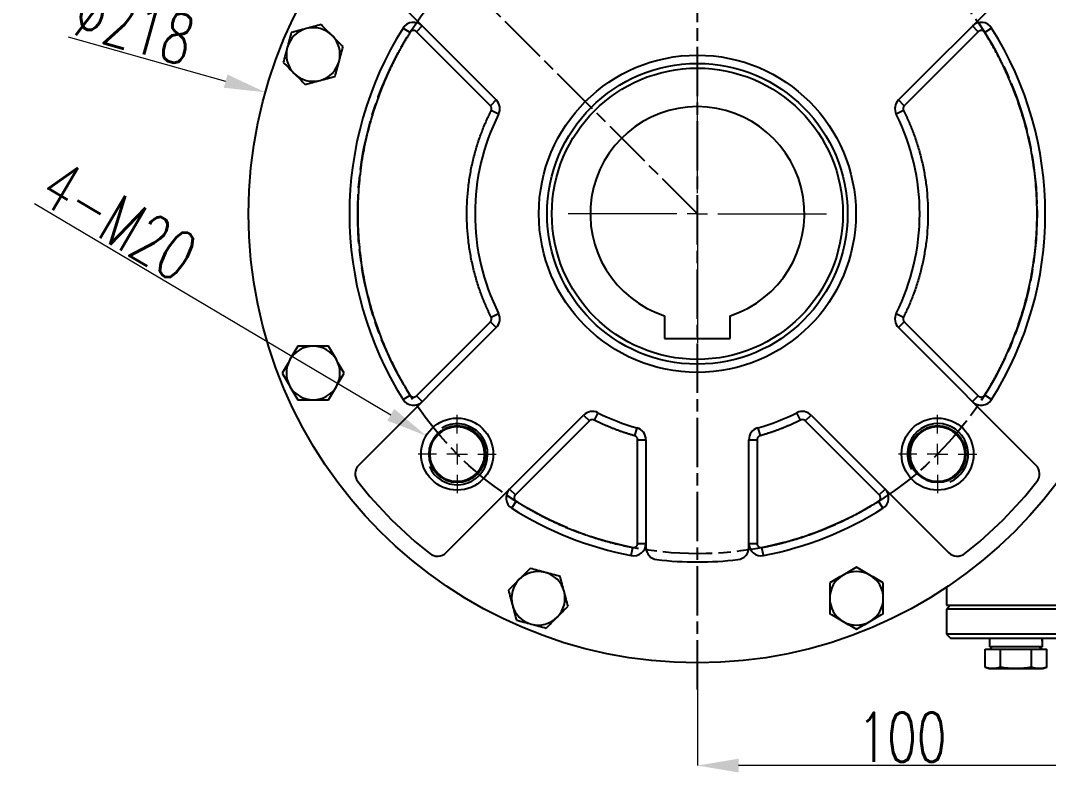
# Model space of a CAD drawing. Header units: millimetres. Extents: x 2320 to 4000, y 933 to 2121.
# Drawn here: x 3224.4 to 3474, y 1481.8 to 1664.3 of the extents above; entities that cross this region are included whole.
import ezdxf

# ---------------------------------------------------------------- set-up
doc = ezdxf.new("R2010")
doc.units = ezdxf.units.MM
doc.linetypes.add('AM_ISO08W050', pattern=[18, 12, -1.5, 3, -1.5])
for name, color, linetype, lineweight in [('10', 7, 'Continuous', 0), ('AM_5', 3, 'Continuous', 25), ('AM_7', 4, 'AM_ISO08W050', 25), ('粗实线', 7, 'Continuous', 40)]:
    doc.layers.add(name, color=color, linetype=linetype, lineweight=lineweight)
doc.styles.add('SLDTEXTSTYLE1', font='txt.shx', dxfattribs={"width": 0.7, "bigfont": 'gbcbig.shx'})
doc.dimstyles.new('SLDDIMSTYLE12$0', dxfattribs={"dimtxt": 12, "dimasz": 10, "dimexe": 0, "dimexo": 0.0625, "dimgap": 0.875, "dimtad": 1, "dimdec": 1, "dimlfac": 1.8, "dimrnd": 1e-09, "dimzin": 12, "dimdsep": 46, "dimtxsty": 'SLDTEXTSTYLE1', "dimcen": 0.09, "dimdle": 8.16, "dimclrd": 3, "dimclre": 3, "dimadec": 0, "dimazin": 3, "dimtfac": 1, "dimtdec": 1, "dimtofl": 0, "dimtmove": 0, "dimatfit": 3, "dimfxl": 0, "dimfrac": 2, "dimtolj": 1, "dimlwd": 5, "dimlwe": 5, "dimarcsym": 0})
doc.dimstyles.new('SLDDIMSTYLE12$2', dxfattribs={"dimtxt": 12, "dimasz": 10, "dimexe": 0, "dimexo": 0.0625, "dimgap": 0.875, "dimtad": 1, "dimdec": 1, "dimlfac": 1.8, "dimrnd": 1e-09, "dimzin": 12, "dimdsep": 46, "dimtxsty": 'SLDTEXTSTYLE1', "dimcen": 0.09, "dimdle": 8.16, "dimclrd": 3, "dimclre": 3, "dimadec": 0, "dimazin": 3, "dimtfac": 1, "dimtdec": 1, "dimtofl": 0, "dimtmove": 0, "dimatfit": 3, "dimfxl": 0, "dimfrac": 2, "dimtolj": 1, "dimlwd": 5, "dimlwe": 5, "dimarcsym": 0})
doc.dimstyles.new('SLDDIMSTYLE12$3', dxfattribs={"dimtxt": 12, "dimasz": 10, "dimexe": 0, "dimexo": 0.0625, "dimgap": 0.875, "dimtad": 1, "dimdec": 1, "dimlfac": 1.8, "dimrnd": 1e-09, "dimzin": 12, "dimdsep": 46, "dimtxsty": 'SLDTEXTSTYLE1', "dimcen": 0.09, "dimdle": 8.16, "dimclrd": 3, "dimclre": 3, "dimadec": 0, "dimazin": 3, "dimtfac": 1, "dimtdec": 1, "dimtofl": 0, "dimtmove": 0, "dimatfit": 3, "dimfxl": 0, "dimfrac": 2, "dimtolj": 1, "dimlwd": 5, "dimlwe": 5, "dimarcsym": 0})

# ---------------------------------------------------------------- blocks, each defined once
blk = doc.blocks.new('SW_CENTERMARKSYMBOL_0')
at = {"layer": '10', "color": 0}
for p, q in [((0, 1), (0, 6.269)), ((0, 0), (0, 0.5)), ((-1, 0), (-6.269, 0)), ((0, 0), (-0.5, 0)), ((0, 0), (0, -0.5)), ((0, 0), (0.5, 0)), ((1, 0), (6.269, 0)), ((0, -1), (0, -6.269))]:
    blk.add_line(p, q, dxfattribs=at)
blk = doc.blocks.new('SW_CENTERMARKSYMBOL_1')
at = {"layer": '10', "color": 0}
for p, q in [((0, 1), (0, 1.9)), ((0, 0), (0, 0.5)), ((-1, 0), (-1.9, 0)), ((0, 0), (-0.5, 0)), ((0, 0), (0, -0.5)), ((0, 0), (0.5, 0)), ((1, 0), (1.9, 0)), ((0, -1), (0, -1.9))]:
    blk.add_line(p, q, dxfattribs=at)
blk = doc.blocks.new('SW_CENTERMARKSYMBOL_3')
at = {"layer": '10', "color": 0}
for p, q in [((0, 1), (0, 1.9)), ((0, 0), (0, 0.5)), ((-1, 0), (-1.9, 0)), ((0, 0), (-0.5, 0)), ((0, 0), (0, -0.5)), ((0, 0), (0.5, 0)), ((1, 0), (1.9, 0)), ((0, -1), (0, -1.9))]:
    blk.add_line(p, q, dxfattribs=at)
blk = doc.blocks.new('*D68')
at = {"layer": 'AM_5', "color": 3, "linetype": 'Continuous', "lineweight": 5, "transparency": 16777216}
blk.add_line((3261.67, 1716.41), (3315.78, 1674.24), dxfattribs=at)
at = {"layer": 'AM_5', "color": 3, "lineweight": 5, "transparency": 16777216}
for p, q in [((3388.64, 1617.38), (3388.82, 1617.38)), ((3388.73, 1617.29), (3388.73, 1617.47))]:
    blk.add_line(p, q, dxfattribs=at)
at = {"layer": 'AM_5', "color": 3, "transparency": 16777216}
blk.add_solid([(3316.8, 1675.56), (3314.75, 1672.93), (3323.67, 1668.09)], dxfattribs=at)
at = {"layer": 'Defpoints', "color": 0, "transparency": 16777216}
for p in [(3323.67, 1668.09), (3453.8, 1566.66)]:
    blk.add_point(p, dxfattribs=at)
at = {"layer": 'AM_5', "color": 0, "transparency": 16777216, "insert": (3277.63, 1712.69), "char_height": 12, "attachment_point": 5, "rotation": 322.065, "style": 'SLDTEXTSTYLE1'}
blk.add_mtext('\\A1;∅165', dxfattribs=at)
blk = doc.blocks.new('*D69')
at = {"layer": 'AM_5', "color": 3, "linetype": 'Continuous', "lineweight": 5, "transparency": 16777216}
blk.add_line((3227.74, 1619.83), (3314.26, 1568.59), dxfattribs=at)
at = {"layer": 'AM_5', "color": 3, "lineweight": 5, "transparency": 16777216}
for p, q in [((3330.31, 1559.04), (3330.49, 1559.04)), ((3330.4, 1558.95), (3330.4, 1559.13))]:
    blk.add_line(p, q, dxfattribs=at)
at = {"layer": 'AM_5', "color": 3, "transparency": 16777216}
blk.add_solid([(3315.11, 1570.03), (3313.42, 1567.16), (3322.87, 1563.5)], dxfattribs=at)
at = {"layer": 'Defpoints', "color": 0, "transparency": 16777216}
for p in [(3322.87, 1563.5), (3337.93, 1554.58)]:
    blk.add_point(p, dxfattribs=at)
at = {"layer": 'AM_5', "color": 0, "transparency": 16777216, "insert": (3248.26, 1615.67), "char_height": 12, "attachment_point": 5, "rotation": 329.3674, "style": 'SLDTEXTSTYLE1'}
blk.add_mtext('\\A1;4-M20', dxfattribs=at)
blk = doc.blocks.new('*D70')
at = {"layer": 'AM_5', "color": 3, "linetype": 'Continuous', "lineweight": 5, "transparency": 16777216}
blk.add_line((3388.73, 1732.01), (3388.73, 1742.24), dxfattribs=at)
at = {"layer": 'AM_5', "color": 3, "lineweight": 5, "transparency": 16777216}
blk.add_line((3330.35, 1675.76), (3300.45, 1705.67), dxfattribs=at)
at = {"layer": 'AM_5', "color": 3, "linetype": 'Continuous', "lineweight": 5, "transparency": 16777216}
blk.add_arc((3388.73, 1617.38), 124.86, 94.59, 130.41, dxfattribs=at)
at = {"layer": 'AM_5', "color": 3, "transparency": 16777216}
for points in [[(3378.68, 1743.5), (3378.81, 1740.17), (3388.73, 1742.24)], [(3308.92, 1711.22), (3306.66, 1713.67), (3300.45, 1705.67)]]:
    blk.add_solid(points, dxfattribs=at)
at = {"layer": 'Defpoints', "color": 0, "transparency": 16777216}
for p in [(3356.42, 1737.98), (3388.73, 1731.95), (3330.4, 1675.71), (3388.73, 1617.38), (3388.73, 1501.89)]:
    blk.add_point(p, dxfattribs=at)
at = {"layer": 'AM_5', "color": 0, "transparency": 16777216, "insert": (3338.32, 1739.08), "char_height": 12, "attachment_point": 5, "rotation": 22.5, "style": 'SLDTEXTSTYLE1'}
blk.add_mtext('\\A1;45°', dxfattribs=at)
blk = doc.blocks.new('*D71')
at = {"layer": 'AM_5', "color": 3, "linetype": 'Continuous', "lineweight": 5, "transparency": 16777216}
for p, q in [((3388.73, 1508.31), (3388.73, 1483.45)), ((3478.73, 1483.45), (3398.73, 1483.45))]:
    blk.add_line(p, q, dxfattribs=at)
at = {"layer": 'AM_5', "color": 3, "lineweight": 5, "transparency": 16777216}
blk.add_line((3488.73, 1503.13), (3488.73, 1483.45), dxfattribs=at)
at = {"layer": 'AM_5', "color": 3, "transparency": 16777216}
for points in [[(3398.73, 1485.12), (3398.73, 1481.79), (3388.73, 1483.45)], [(3478.73, 1485.12), (3478.73, 1481.79), (3488.73, 1483.45)]]:
    blk.add_solid(points, dxfattribs=at)
at = {"layer": 'Defpoints', "color": 0, "transparency": 16777216}
for p in [(3388.73, 1508.38), (3488.73, 1503.2), (3388.73, 1483.45)]:
    blk.add_point(p, dxfattribs=at)
at = {"layer": 'AM_5', "color": 0, "transparency": 16777216, "insert": (3438.44, 1490.33), "char_height": 12, "attachment_point": 5, "style": 'SLDTEXTSTYLE1'}
blk.add_mtext('\\A1;100', dxfattribs=at)
blk = doc.blocks.new('*D72')
at = {"layer": 'AM_5', "color": 3, "linetype": 'Continuous', "lineweight": 5, "transparency": 16777216}
blk.add_line((3235.9, 1660.31), (3274.17, 1649.56), dxfattribs=at)
at = {"layer": 'AM_5', "color": 3, "lineweight": 5, "transparency": 16777216}
for p, q in [((3388.64, 1617.38), (3388.82, 1617.38)), ((3388.73, 1617.29), (3388.73, 1617.47))]:
    blk.add_line(p, q, dxfattribs=at)
at = {"layer": 'AM_5', "color": 3, "transparency": 16777216}
blk.add_solid([(3274.62, 1651.17), (3273.72, 1647.96), (3283.8, 1646.86)], dxfattribs=at)
at = {"layer": 'Defpoints', "color": 0, "transparency": 16777216}
for p in [(3283.8, 1646.86), (3493.67, 1587.89)]:
    blk.add_point(p, dxfattribs=at)
at = {"layer": 'AM_5', "color": 0, "transparency": 16777216, "insert": (3252.08, 1662.91), "char_height": 12, "attachment_point": 5, "rotation": 344.3077, "style": 'SLDTEXTSTYLE1'}
blk.add_mtext('\\A1;∅218', dxfattribs=at)
blk = doc.blocks.new('*U46')
at = {"layer": 'AM_5', "linetype": 'ByBlock'}
blk.add_arc((0, 0.31), 7.39, 113.617, 30.178, dxfattribs=at)
at = {"layer": '粗实线', "linetype": 'ByBlock'}
blk.add_circle((0.05, 0.33), 6.75, dxfattribs=at)
blk = doc.blocks.new('*U48')
at = {"layer": '粗实线', "color": 0, "linetype": 'ByBlock', "lineweight": -2, "transparency": 16777216}
for p, rotation in [((19471.27, 3195.66), 270), ((19355.25, 3078.89), 90.00000000000001), ((19471.65, 3079.27), 180)]:
    blk.add_blockref('*U46', p, dxfattribs=dict(at, rotation=rotation))
blk.add_blockref('*U46', (19354.88, 3195.29), dxfattribs=at)

msp = doc.modelspace()

# ---------------------------------------------------------------- linework, layer by layer
at = {"color": 7, "linetype": 'Continuous', "lineweight": 25}
for p, q in [((3306.504, 1678.394), (3339.885, 1645.012)), ((3437.584, 1645.012), (3470.965, 1678.394)), ((3321.922, 1662.976), (3320.508, 1661.561)), ((3456.961, 1661.561), (3455.547, 1662.976)), ((3317.263, 1662.455), (3318.955, 1661.388)), ((3338.471, 1643.598), (3320.508, 1661.561)), ((3456.961, 1661.561), (3438.998, 1643.598)), ((3460.206, 1662.455), (3458.514, 1661.388)), ((3339.885, 1645.012), (3338.471, 1643.598)), ((3438.998, 1643.598), (3437.584, 1645.012)), ((3340.447, 1641.548), (3338.658, 1642.443)), ((3438.811, 1642.443), (3437.022, 1641.548)), ((3338.658, 1592.309), (3340.447, 1593.204)), ((3437.022, 1593.204), (3438.811, 1592.309)), ((3320.508, 1573.191), (3338.471, 1591.154)), ((3338.471, 1591.154), (3339.885, 1589.74)), ((3380.734, 1592.638), (3380.734, 1587.076)), ((3396.734, 1587.076), (3396.734, 1592.638)), ((3437.584, 1589.74), (3438.998, 1591.154)), ((3438.998, 1591.154), (3456.961, 1573.191)), ((3339.885, 1589.74), (3306.504, 1556.359)), ((3470.965, 1556.359), (3437.584, 1589.74)), ((3380.734, 1587.076), (3396.734, 1587.076)), ((3317.263, 1572.298), (3318.955, 1573.365)), ((3320.508, 1573.191), (3321.922, 1571.777)), ((3455.547, 1571.777), (3456.961, 1573.191)), ((3460.206, 1572.298), (3458.514, 1573.365)), ((3327.717, 1535.146), (3361.098, 1568.527)), ((3361.098, 1568.527), (3362.513, 1567.113)), ((3364.563, 1569.088), (3363.667, 1567.3)), ((3413.802, 1567.3), (3412.906, 1569.088)), ((3414.956, 1567.113), (3416.371, 1568.527)), ((3416.371, 1568.527), (3449.752, 1535.146)), ((3362.513, 1567.113), (3344.549, 1549.149)), ((3374.05, 1565.411), (3373.506, 1563.486)), ((3403.419, 1565.411), (3403.963, 1563.486)), ((3432.92, 1549.149), (3414.956, 1567.113)), ((3374.234, 1562.524), (3376.234, 1562.524)), ((3374.234, 1537.364), (3374.234, 1562.524)), ((3376.234, 1562.524), (3376.234, 1536.432)), ((3401.234, 1536.432), (3401.234, 1562.524)), ((3401.234, 1562.524), (3403.234, 1562.524)), ((3403.234, 1562.524), (3403.234, 1537.364)), ((3343.135, 1550.563), (3344.549, 1549.149)), ((3432.92, 1549.149), (3434.334, 1550.563)), ((3343.656, 1545.905), (3344.723, 1547.596)), ((3433.813, 1545.905), (3432.746, 1547.596)), ((3372.664, 1534.418), (3373.044, 1536.382)), ((3374.234, 1537.364), (3376.234, 1537.364)), ((3401.234, 1537.364), (3403.234, 1537.364)), ((3404.805, 1534.418), (3404.425, 1536.382)), ((3449.234, 1526.708), (3449.234, 1522.376)), ((3450.234, 1522.376), (3449.234, 1521.376)), ((3449.234, 1522.376), (3488.734, 1522.376)), ((3449.234, 1521.376), (3449.234, 1515.376)), ((3488.734, 1521.376), (3449.234, 1521.376)), ((3449.234, 1515.376), (3450.234, 1514.376)), ((3528.234, 1515.376), (3449.234, 1515.376)), ((3450.234, 1514.376), (3527.234, 1514.376)), ((3459.667, 1514.376), (3459.667, 1512.276)), ((3472.547, 1512.276), (3472.547, 1514.376)), ((3458.601, 1507.342), (3458.601, 1511.676)), ((3458.601, 1511.676), (3462.354, 1511.676)), ((3472.547, 1512.276), (3459.667, 1512.276)), ((3460.372, 1512.276), (3459.772, 1511.676)), ((3462.354, 1507.342), (3462.354, 1511.676)), ((3462.354, 1511.676), (3469.86, 1511.676)), ((3469.86, 1507.342), (3469.86, 1511.676)), ((3469.86, 1511.676), (3473.613, 1511.676)), ((3472.442, 1511.676), (3471.842, 1512.276)), ((3473.613, 1507.342), (3473.613, 1511.676)), ((3458.601, 1507.342), (3459.607, 1506.976)), ((3459.607, 1506.976), (3460.478, 1506.976)), ((3460.478, 1506.976), (3466.107, 1506.976)), ((3466.107, 1506.976), (3471.736, 1506.976)), ((3471.736, 1506.976), (3472.607, 1506.976)), ((3472.607, 1506.976), (3473.613, 1507.342))]:
    msp.add_line(p, q, dxfattribs=at)
for centre, radius in [((3388.734, 1617.376), 109), ((3388.734, 1617.376), 38.5), ((3388.734, 1617.376), 36.5), ((3388.734, 1617.376), 35.345), ((3330.398, 1559.04), 8.75), ((3447.071, 1559.04), 8.75)]:
    msp.add_circle(centre, radius, dxfattribs=at)
for centre, radius, start, end in [((3319.8, 1660.854), 3, 45, 147.75949), ((3457.668, 1660.854), 3, 32.24051, 135), ((3295.423, 1656.027), 6.5, 105, 165), ((3295.423, 1656.027), 6.5, 45, 105), ((3295.423, 1656.027), 6.5, 345, 45), ((3388.734, 1617.376), 84.5, 147.75949, 212.24051), ((3388.734, 1617.376), 84.5, 327.75949, 32.24051), ((3295.423, 1656.027), 6.5, 165, 225), ((3295.423, 1656.027), 6.5, 285, 345), ((3295.423, 1656.027), 6.5, 225, 285), ((3337.764, 1642.891), 3, 333.40848, 45), ((3388.734, 1617.376), 26, 287.92021, 252.07979), ((3439.705, 1642.891), 3, 135, 206.59152), ((3388.734, 1617.376), 54, 153.40848, 206.59152), ((3388.734, 1617.376), 54, 333.40848, 26.59152), ((3337.764, 1591.861), 3, 315, 26.59152), ((3439.705, 1591.861), 3, 153.40848, 225), ((3295.423, 1578.725), 6.5, 90, 150), ((3295.423, 1578.725), 6.5, 30, 90), ((3295.423, 1578.725), 6.5, 150, 210), ((3295.423, 1578.725), 6.5, 330, 30), ((3295.423, 1578.725), 6.5, 210, 270), ((3295.423, 1578.725), 6.5, 270, 330), ((3319.8, 1573.898), 3, 212.24051, 315), ((3457.668, 1573.898), 3, 225, 327.75949), ((3363.22, 1566.406), 3, 63.40848, 135), ((3388.734, 1617.376), 54, 243.40848, 254.22087), ((3388.734, 1617.376), 54, 285.77913, 296.59152), ((3414.249, 1566.406), 3, 45, 116.59152), ((3373.234, 1562.524), 3, 0, 74.22087), ((3404.234, 1562.524), 3, 105.77913, 180), ((3308.625, 1554.237), 3, 135, 218.24367), ((3468.844, 1554.237), 3, 321.75633, 45), ((3388.734, 1617.376), 105, 218.24367, 231.75633), ((3345.256, 1548.442), 3, 135, 237.75949), ((3432.213, 1548.442), 3, 302.24051, 45), ((3388.734, 1617.376), 105, 308.24367, 321.75633), ((3388.734, 1617.376), 84.5, 237.75949, 259.03647), ((3388.734, 1617.376), 84.5, 280.96353, 302.24051), ((3373.234, 1537.364), 3, 259.03647, 0), ((3379.234, 1536.432), 3, 180, 263.30613), ((3398.234, 1536.432), 3, 276.69387, 0), ((3404.234, 1537.364), 3, 180, 280.96353), ((3325.596, 1537.267), 3, 231.75633, 315), ((3388.734, 1617.376), 84.5, 263.30613, 276.69387), ((3451.873, 1537.267), 3, 225, 308.24367), ((3350.083, 1524.064), 6.5, 75, 135), ((3350.083, 1524.064), 6.5, 15, 75), ((3427.385, 1524.064), 6.5, 60, 120), ((3350.083, 1524.064), 6.5, 135, 195), ((3427.385, 1524.064), 6.5, 120, 180), ((3427.385, 1524.064), 6.5, 0, 60), ((3350.083, 1524.064), 6.5, 315, 15), ((3427.385, 1524.064), 6.5, 180, 240), ((3427.385, 1524.064), 6.5, 300, 0), ((3350.083, 1524.064), 6.5, 195, 255), ((3350.083, 1524.064), 6.5, 255, 315), ((3427.385, 1524.064), 6.5, 240, 300)]:
    msp.add_arc(centre, radius, start, end, dxfattribs=at)
for centre, start_param, end_param in [((3466.107, 1512.276), 4.712389, 4.9017857), ((3466.107, 1514.376), 4.6181162, 4.712389)]:
    msp.add_ellipse(centre, major_axis=(0, 11.154), ratio=0.5773503, start_param=start_param, end_param=end_param, dxfattribs=at)
for points in [[(3297.365, 1663.277), (3296.167, 1662.956), (3294.96, 1662.633), (3293.74, 1662.306)], [(3300.019, 1660.623), (3299.126, 1661.516), (3298.243, 1662.4), (3297.365, 1663.277)], [(3290.115, 1661.334), (3289.794, 1660.136), (3289.471, 1658.929), (3289.144, 1657.71)], [(3293.74, 1662.306), (3292.521, 1661.979), (3291.314, 1661.656), (3290.115, 1661.334)], [(3302.672, 1657.97), (3301.795, 1658.847), (3300.912, 1659.73), (3300.019, 1660.623)], [(3458.514, 1661.388), (3458.494, 1661.419), (3458.452, 1661.48), (3458.401, 1661.534), (3458.376, 1661.561)], [(3289.144, 1657.71), (3288.817, 1656.49), (3288.494, 1655.283), (3288.173, 1654.085)], [(3301.701, 1654.345), (3302.028, 1655.565), (3302.351, 1656.771), (3302.672, 1657.97)], [(3288.173, 1654.085), (3289.05, 1653.207), (3289.933, 1652.324), (3290.826, 1651.431)], [(3300.73, 1650.72), (3301.051, 1651.919), (3301.374, 1653.125), (3301.701, 1654.345)], [(3290.826, 1651.431), (3291.719, 1650.538), (3292.603, 1649.655), (3293.48, 1648.777)], [(3297.105, 1649.749), (3298.325, 1650.076), (3299.531, 1650.399), (3300.73, 1650.72)], [(3293.48, 1648.777), (3294.679, 1649.099), (3295.885, 1649.422), (3297.105, 1649.749)], [(3291.67, 1585.225), (3291.049, 1584.151), (3290.425, 1583.069), (3289.793, 1581.975)], [(3295.423, 1585.225), (3294.16, 1585.225), (3292.911, 1585.225), (3291.67, 1585.225)], [(3299.175, 1585.225), (3297.935, 1585.225), (3296.685, 1585.225), (3295.423, 1585.225)], [(3301.052, 1581.975), (3300.42, 1583.069), (3299.796, 1584.151), (3299.175, 1585.225)], [(3289.793, 1581.975), (3289.162, 1580.882), (3288.537, 1579.8), (3287.917, 1578.725)], [(3302.928, 1578.725), (3302.308, 1579.8), (3301.683, 1580.882), (3301.052, 1581.975)], [(3287.917, 1578.725), (3288.537, 1577.651), (3289.162, 1576.569), (3289.793, 1575.475)], [(3301.052, 1575.475), (3301.683, 1576.569), (3302.308, 1577.651), (3302.928, 1578.725)], [(3289.793, 1575.475), (3290.425, 1574.382), (3291.049, 1573.3), (3291.67, 1572.225)], [(3299.175, 1572.225), (3299.796, 1573.3), (3300.42, 1574.382), (3301.052, 1575.475)], [(3318.955, 1573.365), (3318.975, 1573.334), (3319.017, 1573.272), (3319.068, 1573.218), (3319.093, 1573.191)], [(3291.67, 1572.225), (3292.911, 1572.225), (3294.16, 1572.225), (3295.423, 1572.225)], [(3295.423, 1572.225), (3296.685, 1572.225), (3297.935, 1572.225), (3299.175, 1572.225)], [(3344.549, 1547.735), (3344.576, 1547.71), (3344.63, 1547.658), (3344.692, 1547.617), (3344.723, 1547.596)], [(3348.141, 1531.314), (3347.263, 1530.437), (3346.38, 1529.554), (3345.487, 1528.661)], [(3351.766, 1530.343), (3350.546, 1530.67), (3349.339, 1530.993), (3348.141, 1531.314)], [(3355.391, 1529.372), (3354.192, 1529.693), (3352.986, 1530.016), (3351.766, 1530.343)], [(3427.385, 1531.57), (3426.311, 1530.95), (3425.229, 1530.325), (3424.135, 1529.694)], [(3430.635, 1529.694), (3429.542, 1530.325), (3428.46, 1530.95), (3427.385, 1531.57)], [(3345.487, 1528.661), (3344.594, 1527.768), (3343.711, 1526.884), (3342.834, 1526.007)], [(3356.362, 1525.747), (3356.035, 1526.966), (3355.712, 1528.173), (3355.391, 1529.372)], [(3424.135, 1529.694), (3423.042, 1529.062), (3421.96, 1528.438), (3420.885, 1527.817)], [(3420.885, 1527.817), (3420.885, 1526.576), (3420.885, 1525.327), (3420.885, 1524.064)], [(3433.885, 1527.817), (3432.811, 1528.438), (3431.729, 1529.062), (3430.635, 1529.694)], [(3433.885, 1524.064), (3433.885, 1525.327), (3433.885, 1526.576), (3433.885, 1527.817)], [(3342.834, 1526.007), (3343.155, 1524.808), (3343.478, 1523.602), (3343.805, 1522.382)], [(3357.333, 1522.122), (3357.012, 1523.32), (3356.689, 1524.527), (3356.362, 1525.747)], [(3420.885, 1524.064), (3420.885, 1522.802), (3420.885, 1521.552), (3420.885, 1520.312)], [(3433.885, 1520.312), (3433.885, 1521.552), (3433.885, 1522.802), (3433.885, 1524.064)], [(3343.805, 1522.382), (3344.132, 1521.162), (3344.455, 1519.956), (3344.776, 1518.757)], [(3354.68, 1519.468), (3355.573, 1520.361), (3356.456, 1521.244), (3357.333, 1522.122)], [(3344.776, 1518.757), (3345.975, 1518.436), (3347.181, 1518.113), (3348.401, 1517.786)], [(3352.026, 1516.815), (3352.903, 1517.692), (3353.787, 1518.575), (3354.68, 1519.468)], [(3420.885, 1520.312), (3421.96, 1519.691), (3423.042, 1519.067), (3424.135, 1518.435)], [(3424.135, 1518.435), (3425.229, 1517.804), (3426.311, 1517.179), (3427.385, 1516.559)], [(3427.385, 1516.559), (3428.46, 1517.179), (3429.542, 1517.804), (3430.635, 1518.435)], [(3430.635, 1518.435), (3431.729, 1519.067), (3432.811, 1519.691), (3433.885, 1520.312)], [(3348.401, 1517.786), (3349.621, 1517.459), (3350.827, 1517.136), (3352.026, 1516.815)], [(3460.478, 1506.976), (3459.846, 1506.976), (3459.222, 1507.116), (3458.601, 1507.342)], [(3462.354, 1507.342), (3461.734, 1507.116), (3461.109, 1506.976), (3460.478, 1506.976)], [(3466.107, 1506.976), (3464.844, 1506.976), (3463.595, 1507.116), (3462.354, 1507.342)], [(3469.86, 1507.342), (3468.619, 1507.116), (3467.37, 1506.976), (3466.107, 1506.976)], [(3471.736, 1506.976), (3471.105, 1506.976), (3470.48, 1507.116), (3469.86, 1507.342)], [(3473.613, 1507.342), (3472.992, 1507.116), (3472.368, 1506.976), (3471.736, 1506.976)]]:
    msp.add_open_spline(points, degree=3, dxfattribs=at)
for points, knots in [([(3318.955, 1661.388), (3318.789, 1661.124), (3318.459, 1660.596), (3317.974, 1659.797), (3317.499, 1658.994), (3317.033, 1658.186), (3316.576, 1657.372), (3316.128, 1656.554), (3315.69, 1655.73), (3315.261, 1654.902), (3314.841, 1654.068), (3314.431, 1653.23), (3314.029, 1652.386), (3312.962, 1650.075), (3311.372, 1646.229), (3309.533, 1640.714), (3308.076, 1635.045), (3307.019, 1629.226), (3306.377, 1623.327), (3306.163, 1617.376), (3306.377, 1611.426), (3307.019, 1605.526), (3308.076, 1599.708), (3309.533, 1594.039), (3311.372, 1588.524), (3313.047, 1584.472), (3314.312, 1581.762), (3315.016, 1580.325), (3315.749, 1578.903), (3316.508, 1577.495), (3317.295, 1576.103), (3318.108, 1574.724), (3318.672, 1573.818), (3318.955, 1573.365)], [0, 0, 0, 0, 0.0100671, 0.0201279, 0.0301836, 0.0402356, 0.050285, 0.0603332, 0.0703815, 0.0804311, 0.0904834, 0.1005397, 0.1106012, 0.1206692, 0.1828153, 0.2449671, 0.3083928, 0.3718241, 0.4359097, 0.5000006, 0.5640861, 0.6281771, 0.6916028, 0.7550342, 0.8171802, 0.879332, 0.8965858, 0.9138237, 0.931052, 0.9482773, 0.965506, 0.9827448, 1, 1, 1, 1]), ([(3320.508, 1661.561), (3320.486, 1661.582), (3320.442, 1661.624), (3320.371, 1661.678), (3320.295, 1661.725), (3320.215, 1661.766), (3320.09, 1661.816), (3319.914, 1661.857), (3319.689, 1661.856), (3319.468, 1661.807), (3319.287, 1661.719), (3319.147, 1661.616), (3319.04, 1661.511), (3318.983, 1661.429), (3318.955, 1661.388)], [0, 0, 0, 0, 0.05041182, 0.10023523, 0.14987689, 0.19974792, 0.25025383, 0.37501079, 0.50006988, 0.624827, 0.74988622, 0.83350955, 0.91624564, 1, 1, 1, 1]), ([(3458.376, 1661.561), (3458.353, 1661.583), (3458.307, 1661.626), (3458.232, 1661.683), (3458.151, 1661.732), (3458.034, 1661.789), (3457.873, 1661.841), (3457.669, 1661.861), (3457.464, 1661.841), (3457.274, 1661.78), (3457.102, 1661.688), (3457.008, 1661.604), (3456.961, 1661.561)], [0, 0, 0, 0, 0.060259, 0.1200207, 0.1798243, 0.2402078, 0.3699983, 0.5001303, 0.629921, 0.7600531, 0.8799433, 1, 1, 1, 1]), ([(3458.514, 1573.365), (3458.68, 1573.629), (3459.01, 1574.156), (3459.494, 1574.955), (3459.97, 1575.758), (3460.436, 1576.567), (3460.893, 1577.38), (3461.341, 1578.199), (3461.779, 1579.022), (3462.208, 1579.851), (3462.628, 1580.684), (3463.038, 1581.523), (3463.439, 1582.366), (3464.507, 1584.678), (3466.097, 1588.523), (3467.936, 1594.038), (3469.393, 1599.708), (3470.45, 1605.526), (3471.092, 1611.425), (3471.306, 1617.376), (3471.092, 1623.327), (3470.45, 1629.226), (3469.393, 1635.044), (3467.936, 1640.714), (3466.097, 1646.229), (3464.422, 1650.28), (3463.157, 1652.99), (3462.452, 1654.427), (3461.72, 1655.85), (3460.961, 1657.257), (3460.174, 1658.65), (3459.361, 1660.029), (3458.797, 1660.935), (3458.514, 1661.388)], [0, 0, 0, 0, 0.0100671, 0.0201279, 0.0301836, 0.0402356, 0.050285, 0.0603332, 0.0703815, 0.0804311, 0.0904834, 0.1005397, 0.1106012, 0.1206692, 0.1828153, 0.2449671, 0.3083928, 0.3718241, 0.4359097, 0.5000006, 0.5640861, 0.6281771, 0.6916028, 0.7550342, 0.8171802, 0.879332, 0.8965858, 0.9138237, 0.931052, 0.9482773, 0.965506, 0.9827448, 1, 1, 1, 1]), ([(3338.658, 1642.443), (3338.672, 1642.474), (3338.701, 1642.535), (3338.732, 1642.632), (3338.757, 1642.751), (3338.768, 1642.891), (3338.755, 1643.051), (3338.717, 1643.208), (3338.655, 1643.353), (3338.574, 1643.486), (3338.505, 1643.561), (3338.471, 1643.598)], [0, 0, 0, 0, 0.0813325, 0.1623376, 0.2438581, 0.3717459, 0.5000629, 0.6279508, 0.7562678, 0.8780283, 1, 1, 1, 1]), ([(3438.998, 1643.598), (3438.975, 1643.573), (3438.928, 1643.524), (3438.869, 1643.442), (3438.807, 1643.338), (3438.752, 1643.208), (3438.714, 1643.052), (3438.701, 1642.892), (3438.714, 1642.734), (3438.748, 1642.582), (3438.79, 1642.49), (3438.811, 1642.443)], [0, 0, 0, 0, 0.0813325, 0.1623376, 0.2438581, 0.3717459, 0.5000629, 0.6279508, 0.7562678, 0.8780283, 1, 1, 1, 1]), ([(3338.658, 1592.309), (3338.554, 1592.52), (3338.345, 1592.941), (3338.042, 1593.577), (3337.746, 1594.217), (3337.459, 1594.861), (3337.179, 1595.507), (3336.908, 1596.158), (3336.645, 1596.812), (3336.391, 1597.469), (3335.849, 1598.92), (3335.091, 1601.192), (3334.242, 1604.332), (3333.574, 1607.531), (3332.93, 1611.875), (3332.604, 1617.376), (3332.93, 1622.877), (3333.574, 1627.221), (3334.242, 1630.42), (3335.091, 1633.561), (3335.909, 1636.01), (3336.591, 1637.81), (3337.067, 1638.986), (3337.57, 1640.151), (3338.097, 1641.305), (3338.471, 1642.064), (3338.658, 1642.443)], [0, 0, 0, 0, 0.0135726, 0.0271379, 0.0406981, 0.0542553, 0.0678116, 0.0813693, 0.0949304, 0.1084972, 0.1220717, 0.1843436, 0.2466252, 0.3097583, 0.3729012, 0.5000009, 0.6271006, 0.6902336, 0.7533765, 0.8156484, 0.8779301, 0.9023551, 0.926762, 0.9511634, 0.9755719, 1, 1, 1, 1]), ([(3438.811, 1642.443), (3438.915, 1642.233), (3439.124, 1641.812), (3439.427, 1641.175), (3439.723, 1640.535), (3440.01, 1639.892), (3440.29, 1639.245), (3440.561, 1638.595), (3440.824, 1637.941), (3441.078, 1637.283), (3441.62, 1635.832), (3442.377, 1633.561), (3443.226, 1630.42), (3443.895, 1627.221), (3444.539, 1622.877), (3444.865, 1617.376), (3444.539, 1611.875), (3443.895, 1607.531), (3443.227, 1604.332), (3442.378, 1601.192), (3441.56, 1598.742), (3440.878, 1596.942), (3440.402, 1595.766), (3439.899, 1594.602), (3439.372, 1593.448), (3438.998, 1592.689), (3438.811, 1592.309)], [0, 0, 0, 0, 0.0135726, 0.02713791, 0.04069809, 0.05425527, 0.06781162, 0.08136929, 0.09493042, 0.10849717, 0.12207168, 0.18434357, 0.24662524, 0.30975826, 0.3729012, 0.50000089, 0.62710059, 0.69023361, 0.75337655, 0.81564843, 0.8779301, 0.90235508, 0.92676201, 0.95116344, 0.97557192, 1, 1, 1, 1]), ([(3338.471, 1591.154), (3338.494, 1591.179), (3338.541, 1591.228), (3338.6, 1591.311), (3338.662, 1591.415), (3338.717, 1591.545), (3338.755, 1591.701), (3338.768, 1591.861), (3338.755, 1592.018), (3338.72, 1592.17), (3338.679, 1592.263), (3338.658, 1592.309)], [0, 0, 0, 0, 0.0813325, 0.1623376, 0.2438581, 0.3717459, 0.5000629, 0.6279508, 0.7562678, 0.8780283, 1, 1, 1, 1]), ([(3438.811, 1592.309), (3438.797, 1592.278), (3438.768, 1592.217), (3438.737, 1592.12), (3438.712, 1592.002), (3438.701, 1591.861), (3438.714, 1591.701), (3438.752, 1591.545), (3438.814, 1591.4), (3438.895, 1591.267), (3438.964, 1591.192), (3438.998, 1591.154)], [0, 0, 0, 0, 0.0813325, 0.1623376, 0.2438581, 0.3717459, 0.5000629, 0.6279508, 0.7562678, 0.8780283, 1, 1, 1, 1]), ([(3319.093, 1573.191), (3319.116, 1573.169), (3319.162, 1573.126), (3319.237, 1573.07), (3319.318, 1573.02), (3319.435, 1572.963), (3319.596, 1572.912), (3319.8, 1572.891), (3320.005, 1572.911), (3320.195, 1572.973), (3320.367, 1573.065), (3320.461, 1573.149), (3320.508, 1573.191)], [0, 0, 0, 0, 0.060259, 0.1200207, 0.1798243, 0.2402078, 0.3699983, 0.5001303, 0.629921, 0.7600531, 0.8799433, 1, 1, 1, 1]), ([(3456.961, 1573.191), (3456.983, 1573.17), (3457.027, 1573.129), (3457.098, 1573.075), (3457.174, 1573.027), (3457.254, 1572.987), (3457.379, 1572.937), (3457.555, 1572.895), (3457.78, 1572.896), (3458.001, 1572.945), (3458.181, 1573.033), (3458.322, 1573.136), (3458.429, 1573.241), (3458.486, 1573.323), (3458.514, 1573.365)], [0, 0, 0, 0, 0.0504118, 0.1002352, 0.1498769, 0.1997479, 0.2502538, 0.3750108, 0.5000699, 0.624827, 0.7498862, 0.8335095, 0.9162456, 1, 1, 1, 1]), ([(3363.667, 1567.3), (3363.637, 1567.314), (3363.575, 1567.343), (3363.478, 1567.373), (3363.36, 1567.399), (3363.219, 1567.41), (3363.059, 1567.397), (3362.903, 1567.359), (3362.758, 1567.297), (3362.625, 1567.216), (3362.55, 1567.147), (3362.513, 1567.113)], [0, 0, 0, 0, 0.0813325, 0.1623376, 0.2438581, 0.3717459, 0.5000629, 0.6279508, 0.7562678, 0.8780283, 1, 1, 1, 1]), ([(3373.506, 1563.486), (3373.264, 1563.556), (3372.779, 1563.695), (3372.056, 1563.916), (3371.337, 1564.145), (3370.621, 1564.384), (3369.909, 1564.633), (3369.201, 1564.891), (3368.496, 1565.159), (3367.795, 1565.436), (3367.098, 1565.723), (3366.404, 1566.019), (3365.714, 1566.324), (3365.028, 1566.64), (3364.345, 1566.964), (3363.893, 1567.188), (3363.667, 1567.3)], [0, 0, 0, 0, 0.0715977, 0.1431173, 0.214572, 0.2859746, 0.3573381, 0.4286756, 0.5, 0.5713244, 0.6426619, 0.7140254, 0.785428, 0.8568827, 0.9284023, 1, 1, 1, 1]), ([(3413.802, 1567.3), (3413.576, 1567.188), (3413.124, 1566.964), (3412.441, 1566.64), (3411.755, 1566.324), (3411.065, 1566.019), (3410.371, 1565.723), (3409.674, 1565.436), (3408.973, 1565.159), (3408.268, 1564.891), (3407.56, 1564.633), (3406.848, 1564.384), (3406.132, 1564.145), (3405.413, 1563.916), (3404.69, 1563.695), (3404.205, 1563.556), (3403.963, 1563.486)], [0, 0, 0, 0, 0.0715977, 0.1431173, 0.214572, 0.2859746, 0.3573381, 0.4286756, 0.5, 0.5713244, 0.6426619, 0.7140254, 0.785428, 0.8568827, 0.9284023, 1, 1, 1, 1]), ([(3414.956, 1567.113), (3414.932, 1567.136), (3414.882, 1567.182), (3414.8, 1567.242), (3414.696, 1567.304), (3414.566, 1567.359), (3414.41, 1567.397), (3414.25, 1567.41), (3414.093, 1567.397), (3413.941, 1567.362), (3413.848, 1567.321), (3413.802, 1567.3)], [0, 0, 0, 0, 0.08133252, 0.16233761, 0.2438581, 0.37174593, 0.50006288, 0.62795079, 0.75626781, 0.87802827, 1, 1, 1, 1]), ([(3373.942, 1563.231), (3373.917, 1563.255), (3373.867, 1563.302), (3373.785, 1563.362), (3373.697, 1563.413), (3373.604, 1563.456), (3373.539, 1563.476), (3373.506, 1563.486)], [0, 0, 0, 0, 0.202125, 0.4010659, 0.5989341, 0.797875, 1, 1, 1, 1]), ([(3374.234, 1562.524), (3374.234, 1562.557), (3374.232, 1562.622), (3374.217, 1562.719), (3374.193, 1562.814), (3374.149, 1562.938), (3374.073, 1563.085), (3373.985, 1563.182), (3373.942, 1563.231)], [0, 0, 0, 0, 0.1251219, 0.2494007, 0.3740493, 0.5002702, 0.7494061, 1, 1, 1, 1]), ([(3403.963, 1563.486), (3403.929, 1563.476), (3403.862, 1563.455), (3403.767, 1563.41), (3403.659, 1563.346), (3403.545, 1563.255), (3403.434, 1563.13), (3403.344, 1562.989), (3403.281, 1562.838), (3403.241, 1562.682), (3403.237, 1562.577), (3403.234, 1562.524)], [0, 0, 0, 0, 0.0811895, 0.162018, 0.2433868, 0.3715221, 0.5000673, 0.6282027, 0.7567481, 0.8782732, 1, 1, 1, 1]), ([(3344.549, 1549.149), (3344.527, 1549.126), (3344.484, 1549.081), (3344.428, 1549.005), (3344.379, 1548.925), (3344.321, 1548.807), (3344.27, 1548.647), (3344.25, 1548.442), (3344.27, 1548.238), (3344.331, 1548.048), (3344.423, 1547.875), (3344.507, 1547.782), (3344.549, 1547.735)], [0, 0, 0, 0, 0.06025898, 0.1200207, 0.1798243, 0.24020782, 0.36999833, 0.50013033, 0.62992099, 0.76005314, 0.87994329, 1, 1, 1, 1]), ([(3432.746, 1547.596), (3432.771, 1547.613), (3432.821, 1547.646), (3432.89, 1547.704), (3432.953, 1547.767), (3433.01, 1547.836), (3433.086, 1547.947), (3433.165, 1548.11), (3433.214, 1548.33), (3433.215, 1548.556), (3433.17, 1548.751), (3433.1, 1548.911), (3433.021, 1549.039), (3432.954, 1549.112), (3432.92, 1549.149)], [0, 0, 0, 0, 0.0504118, 0.1002352, 0.1498769, 0.1997479, 0.2502538, 0.3750108, 0.5000699, 0.624827, 0.7498862, 0.8335095, 0.9162456, 1, 1, 1, 1]), ([(3344.723, 1547.596), (3344.978, 1547.437), (3345.488, 1547.117), (3346.259, 1546.649), (3347.035, 1546.188), (3347.815, 1545.737), (3348.599, 1545.294), (3349.388, 1544.861), (3350.182, 1544.436), (3350.979, 1544.019), (3351.782, 1543.612), (3352.589, 1543.213), (3353.4, 1542.824), (3354.216, 1542.443), (3355.036, 1542.07), (3355.86, 1541.707), (3356.69, 1541.352), (3357.523, 1541.006), (3358.609, 1540.569), (3359.951, 1540.054), (3361.553, 1539.476), (3363.165, 1538.932), (3364.787, 1538.421), (3366.418, 1537.945), (3368.06, 1537.502), (3369.712, 1537.093), (3371.373, 1536.716), (3372.487, 1536.493), (3373.044, 1536.382)], [0, 0, 0, 0, 0.0294813, 0.0589363, 0.0883687, 0.1177818, 0.1471792, 0.1765644, 0.2059409, 0.2353123, 0.264682, 0.2940536, 0.3234306, 0.3528166, 0.3822149, 0.4116293, 0.4410631, 0.4705199, 0.5000031, 0.5556672, 0.6112488, 0.6667715, 0.7222591, 0.7777352, 0.8332237, 0.8887482, 0.9443324, 1, 1, 1, 1]), ([(3404.425, 1536.382), (3404.72, 1536.44), (3405.311, 1536.556), (3406.194, 1536.743), (3407.074, 1536.938), (3407.951, 1537.143), (3408.826, 1537.358), (3409.698, 1537.582), (3410.567, 1537.815), (3411.434, 1538.058), (3412.298, 1538.31), (3413.159, 1538.572), (3414.017, 1538.843), (3414.872, 1539.124), (3415.725, 1539.414), (3416.575, 1539.714), (3417.422, 1540.023), (3418.267, 1540.341), (3419.357, 1540.766), (3420.688, 1541.309), (3422.251, 1541.985), (3423.799, 1542.692), (3425.331, 1543.43), (3426.846, 1544.2), (3428.346, 1545), (3429.83, 1545.833), (3431.299, 1546.696), (3432.263, 1547.296), (3432.746, 1547.596)], [0, 0, 0, 0, 0.0294813, 0.0589363, 0.0883687, 0.1177818, 0.1471792, 0.1765644, 0.2059409, 0.2353123, 0.264682, 0.2940536, 0.3234306, 0.3528166, 0.3822149, 0.4116293, 0.4410631, 0.4705199, 0.5000031, 0.5556672, 0.6112488, 0.6667715, 0.7222591, 0.7777352, 0.8332237, 0.8887482, 0.9443324, 1, 1, 1, 1]), ([(3373.044, 1536.382), (3373.073, 1536.377), (3373.131, 1536.367), (3373.219, 1536.362), (3373.307, 1536.365), (3373.395, 1536.375), (3373.524, 1536.402), (3373.691, 1536.464), (3373.876, 1536.586), (3374.031, 1536.744), (3374.133, 1536.913), (3374.195, 1537.073), (3374.228, 1537.217), (3374.232, 1537.315), (3374.234, 1537.364)], [0, 0, 0, 0, 0.0503947, 0.1002231, 0.1498774, 0.1997543, 0.2502449, 0.375002, 0.5000674, 0.6248247, 0.7498901, 0.8334997, 0.9162569, 1, 1, 1, 1]), ([(3403.234, 1537.364), (3403.235, 1537.331), (3403.237, 1537.266), (3403.252, 1537.169), (3403.276, 1537.073), (3403.32, 1536.95), (3403.396, 1536.803), (3403.483, 1536.706), (3403.527, 1536.657)], [0, 0, 0, 0, 0.1251219, 0.2494007, 0.3740493, 0.5002702, 0.7494061, 1, 1, 1, 1]), ([(3403.527, 1536.657), (3403.551, 1536.634), (3403.599, 1536.589), (3403.677, 1536.531), (3403.76, 1536.481), (3403.849, 1536.439), (3403.962, 1536.399), (3404.1, 1536.368), (3404.263, 1536.358), (3404.371, 1536.374), (3404.425, 1536.382)], [0, 0, 0, 0, 0.10091869, 0.20042473, 0.29948448, 0.3990773, 0.50016707, 0.66741448, 0.83251407, 1, 1, 1, 1])]:
    msp.add_open_spline(points, degree=3, knots=knots, dxfattribs=at)
at = {"layer": 'AM_7'}
for p, q in [((3388.734, 1501.888), (3388.734, 1731.95)), ((3388.734, 1617.376), (3330.398, 1675.712))]:
    msp.add_line(p, q, dxfattribs=at)
msp.add_circle((3388.734, 1617.376), 82.5, dxfattribs=at)

# ---------------------------------------------------------------- block references
at = {"layer": '10', "xscale": 5, "yscale": 5, "zscale": 5}
for name, p in [('SW_CENTERMARKSYMBOL_0', (3388.734, 1617.376)), ('SW_CENTERMARKSYMBOL_3', (3330.398, 1559.04)), ('SW_CENTERMARKSYMBOL_1', (3447.071, 1559.04))]:
    msp.add_blockref(name, p, dxfattribs=at)
at = {"layer": '粗实线', "linetype": 'ByBlock'}
msp.add_blockref('*U48', (-16024.53, -1519.9), dxfattribs=at)

# ---------------------------------------------------------------- dimensions: what is measured, and where the dimension line sits
at = {"layer": 'AM_5'}
dim = msp.add_angular_dim_2l(base=(3356.418, 1737.982), line1=((3388.734, 1501.888), (3388.734, 1731.95)), line2=((3388.734, 1617.376), (3330.398, 1675.712)), dimstyle='SLDDIMSTYLE12$2', override={"dimlfac": 1, "dimpost": ''}, dxfattribs=at)
dim.commit()
dim.dimension.update_dxf_attribs({"geometry": '*D70', "text_midpoint": (3338.322, 1739.083)})
dim = msp.add_diameter_dim_2p(p1=(3453.803, 1566.658), p2=(3323.666, 1668.095), dimstyle='SLDDIMSTYLE12$3', override={"dimlfac": 1, "dimpost": ''}, dxfattribs=at)
dim.commit()
dim.dimension.update_dxf_attribs({"geometry": '*D68', "text_midpoint": (3273.407, 1707.27), "dimtype": 163})
dim = msp.add_diameter_dim_2p(p1=(3493.672, 1587.895), p2=(3283.797, 1646.858), dimstyle='SLDDIMSTYLE12$3', override={"dimlfac": 1, "dimpost": ''}, dxfattribs=at)
dim.commit()
dim.dimension.update_dxf_attribs({"geometry": '*D72', "text_midpoint": (3252.081, 1662.909)})
dim = msp.add_diameter_dim_2p(p1=(3337.927, 1554.581), p2=(3322.869, 1563.498), text='4-M20', dimstyle='SLDDIMSTYLE12$3', override={"dimlfac": 1, "dimpost": ''}, dxfattribs=at)
dim.commit()
dim.dimension.update_dxf_attribs({"geometry": '*D69', "text_midpoint": (3244.758, 1609.753), "dimtype": 163})
dim = msp.add_linear_dim(base=(3388.734, 1483.454), p1=(3488.734, 1503.197), p2=(3388.734, 1508.376), dimstyle='SLDDIMSTYLE12$0', override={"dimlfac": 1}, dxfattribs=at)
dim.commit()
dim.dimension.update_dxf_attribs({"geometry": '*D71', "text_midpoint": (3438.443, 1483.454), "dimtype": 160})

doc.saveas('drawing.dxf')
